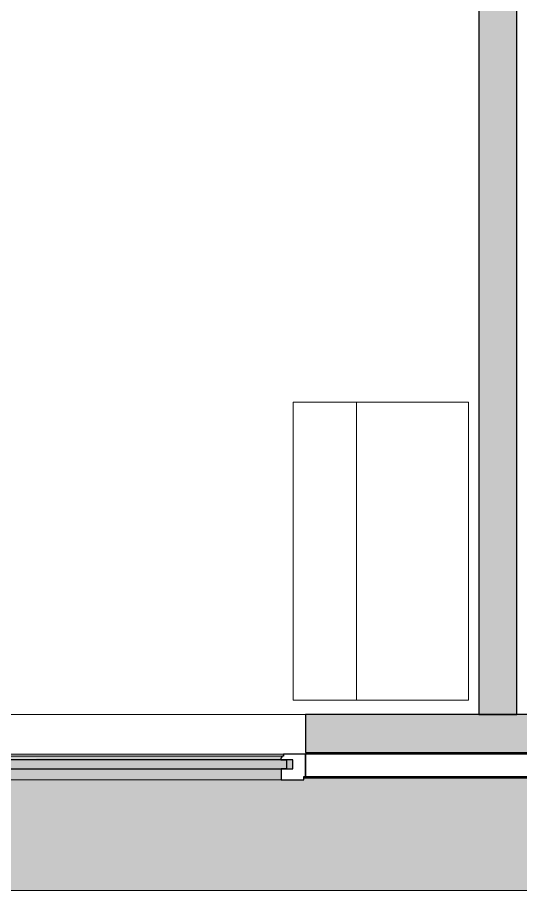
# Model space of a CAD drawing. Header units: millimetres. Extents: x 79795 to 317870, y -36033 to 97293.
# Drawn here: x 171661 to 173011, y 8896 to 11240 of the extents above; entities that cross this region are included whole.
import ezdxf

# ---------------------------------------------------------------- set-up
doc = ezdxf.new("R2010")
doc.units = ezdxf.units.MM
doc.header["$MEASUREMENT"] = 0
for name, color, linetype, lineweight in [('CSM-STL-XX-ZZ-M3-A-XXXX-00001_detached _19_04_21__rvt-1-Level 4$0$A-GLAZ', 7, 'CONTINUOUS', 9), ('CSM-STL-XX-ZZ-M3-A-XXXX-00001_detached _19_04_21__rvt-1-Level 4$0$A-WALL-PATT', 7, 'CONTINUOUS', 9), ('CSM-STL-XX-ZZ-M3-A-XXXX-00001_detached _19_04_21__rvt-1-Level 4$0$I-WALL', 7, 'CONTINUOUS', 9), ('I-FURN', 8, 'CONTINUOUS', 9)]:
    doc.layers.add(name, color=color, linetype=linetype, lineweight=lineweight)

msp = doc.modelspace()

# ---------------------------------------------------------------- hatches: boundary and pattern name
at = {"layer": 'CSM-STL-XX-ZZ-M3-A-XXXX-00001_detached _19_04_21__rvt-1-Level 4$0$A-GLAZ'}
for points in [[(172371.8, 9257.2), (172374.6, 9257.2), (172374.6, 9262.2), (171093, 9262.2), (171093, 9257.2), (172370.8, 9257.2)], [(172340.6, 9223.3), (172399.6, 9223.3), (172399.6, 9247.2), (171085.1, 9247.2), (171085.1, 9223.3), (171144.7, 9223.3)], [(172368.8, 9252.3), (172370.6, 9255.9), (172370.8, 9257.2), (171095.9, 9256.7), (171098.6, 9253.6), (171099.3, 9252.3), (172368.4, 9252.3)], [(172340.6, 9248.3), (172367.4, 9248.3), (172368.6, 9252.3), (171099, 9251.2), (171100.3, 9248.3), (171144.7, 9248.3)], [(172367.4, 9247.2), (172367.4, 9248.3), (172340.6, 9247.2)], [(172368.6, 9193.3), (172368.6, 9223.3), (171099, 9223.3), (171099, 9193.3), (172340.6, 9193.3)], [(180667.8, 8896.3), (180667.8, 8933.3), (180567.8, 8933.3), (180567.8, 9198), (180563.5, 9198), (180563.5, 9193.3), (179172.2, 9193.3), (179172.2, 9198), (177852.5, 9198), (177852.5, 9193.3), (176461.2, 9193.3), (176461.2, 9198), (175140.5, 9198), (175140.5, 9193.3), (173749.2, 9193.3), (173749.2, 9198), (172429.5, 9198), (172429.5, 9193.3), (171038.2, 9193.3), (171038.2, 9198), (171033.8, 9198), (171033.8, 8896.3), (180567.8, 8896.3)]]:
    msp.add_hatch(color=256, dxfattribs=at).paths.add_polyline_path(points, flags=0)
h = msp.add_hatch(color=256, dxfattribs=at)
h.paths.add_polyline_path([(179162.5, 9198), (179172.2, 9198), (179172.2, 9200.1), (177852.5, 9200.1), (177852.5, 9198), (178320.4, 9198)], flags=0)
h.paths.add_polyline_path([(180567.8, 9198), (180567.8, 9200.1), (180563.5, 9200.1), (180563.5, 9198)], flags=0)
h.paths.add_polyline_path([(176451.5, 9198), (176461.2, 9198), (176461.2, 9200.1), (175140.5, 9200.1), (175140.5, 9198), (175928.5, 9198)], flags=0)
h.paths.add_polyline_path([(173536.6, 9198), (173749.2, 9198), (173749.2, 9200.1), (172429.5, 9200.1), (172429.5, 9198), (172938.6, 9198)], flags=0)
h.paths.add_polyline_path([(171033.8, 9198), (171038.2, 9198), (171038.2, 9200.1), (171033.8, 9200.1)], flags=0)
at = {"layer": 'CSM-STL-XX-ZZ-M3-A-XXXX-00001_detached _19_04_21__rvt-1-Level 4$0$A-WALL-PATT'}
for points in [[(173000.8, 9369.3), (173000.8, 13505.3), (172898.8, 13505.3), (172898.8, 9369.3), (172938.6, 9369.3)], [(172535.8, 9267.3), (172535.8, 9369.3), (172433.8, 9369.3), (172433.8, 9267.3)], [(173642.8, 9267.3), (173642.8, 9369.3), (172535.8, 9369.3), (172535.8, 9267.3), (173536.6, 9267.3)]]:
    msp.add_hatch(color=256, dxfattribs=at).paths.add_polyline_path(points, flags=0)

# ---------------------------------------------------------------- linework, layer by layer
at = {"layer": 'CSM-STL-XX-ZZ-M3-A-XXXX-00001_detached _19_04_21__rvt-1-Level 4$0$A-GLAZ'}
for p, q in [((172374.6, 9262.2), (171093, 9262.2)), ((171094.6, 9257.2), (172373.1, 9257.2)), ((171100.3, 9248.3), (172367.4, 9248.3)), ((172373.1, 9257.2), (172374.6, 9257.2)), ((171099, 9193.3), (172368.6, 9193.3)), ((172429.5, 9200.1), (173749.2, 9200.1)), ((172429.5, 9198), (173749.2, 9198)), ((171033.8, 8896.3), (180667.8, 8896.3))]:
    msp.add_line(p, q, dxfattribs=at)
at = {"layer": 'CSM-STL-XX-ZZ-M3-A-XXXX-00001_detached _19_04_21__rvt-1-Level 4$0$A-GLAZ', "lineweight": 30}
for p, q in [((172374.6, 9262.2), (172374.6, 9257.2)), ((172433.8, 9262.2), (172374.6, 9262.2)), ((173744.8, 9262.2), (172433.8, 9262.2)), ((172433.8, 9262.2), (172433.8, 9202.3)), ((172433.8, 9202.3), (172433.8, 9262.2)), ((172399.6, 9247.2), (171085.1, 9247.2)), ((172367.4, 9248.3), (172367.4, 9247.2)), ((172367.4, 9247.2), (172382.6, 9247.2)), ((172374.6, 9257.2), (172373.1, 9257.2)), ((172382.6, 9247.2), (172382.6, 9223.3)), ((172399.6, 9223.3), (172399.6, 9247.2)), ((171085.1, 9223.3), (172399.6, 9223.3)), ((172382.6, 9223.3), (172368.6, 9223.3)), ((172368.6, 9223.3), (172368.6, 9193.3)), ((172368.6, 9193.3), (172429.5, 9193.3)), ((172429.5, 9193.3), (172429.5, 9202.3)), ((172429.5, 9202.3), (172433.8, 9202.3)), ((172433.8, 9202.3), (173744.8, 9202.3))]:
    msp.add_line(p, q, dxfattribs=at)
for centre, radius, start, end in [((172361.5, 9252.7), 7.4, 323.4261, 356.5739), ((172374.2, 9252), 5.36, 101.9524, 176.5739)]:
    msp.add_arc(centre, radius, start, end, dxfattribs=at)
at = {"layer": 'CSM-STL-XX-ZZ-M3-A-XXXX-00001_detached _19_04_21__rvt-1-Level 4$0$A-GLAZ'}
msp.add_open_spline([(172368.1, 9249.5), (172367.9, 9249.1), (172367.7, 9248.7), (172367.4, 9248.3)], degree=3, dxfattribs=at)
for points, knots in [([(172369.7, 9254.9), (172369.6, 9254.7), (172369.4, 9254.3), (172369, 9253.4), (172368.9, 9252.7), (172368.8, 9252.3)], [0.6, 0.6, 0.6, 0.6, 0.7, 0.8, 1, 1, 1, 1]), ([(172373.1, 9257.2), (172372.6, 9257.1), (172372, 9256.9), (172371.2, 9256.4), (172370.8, 9256.1), (172370.6, 9255.9)], [0, 0, 0, 0, 0.2, 0.3, 0.4, 0.4, 0.4, 0.4])]:
    msp.add_open_spline(points, degree=3, knots=knots, dxfattribs=at)
at = {"layer": 'CSM-STL-XX-ZZ-M3-A-XXXX-00001_detached _19_04_21__rvt-1-Level 4$0$I-WALL', "lineweight": 30}
for p, q in [((172898.8, 13505.3), (172898.8, 9369.3)), ((173000.8, 9369.3), (173000.8, 13505.3)), ((172535.8, 9369.3), (172433.8, 9369.3)), ((172433.8, 9369.3), (172433.8, 9267.3)), ((173642.8, 9369.3), (172535.8, 9369.3)), ((172898.8, 9369.3), (173000.8, 9369.3)), ((172433.8, 9267.3), (172535.8, 9267.3)), ((172535.8, 9267.3), (173642.8, 9267.3))]:
    msp.add_line(p, q, dxfattribs=at)
at = {"layer": 'CSM-STL-XX-ZZ-M3-A-XXXX-00001_detached _19_04_21__rvt-1-Level 4$0$I-WALL'}
msp.add_line((170933.8, 9369.3), (172433.8, 9369.3), dxfattribs=at)
at = {"layer": 'I-FURN'}
for p, q in [((172570.9, 10207.2), (172400.9, 10207.2)), ((172400.9, 10207.2), (172400.9, 9407.2)), ((172870.9, 10207.2), (172570.9, 10207.2)), ((172570.9, 10207.2), (172570.9, 9407.2)), ((172870.9, 9407.2), (172870.9, 10207.2)), ((172400.9, 9407.2), (172570.9, 9407.2)), ((172570.9, 9407.2), (172870.9, 9407.2))]:
    msp.add_line(p, q, dxfattribs=at)

doc.saveas('drawing.dxf')
